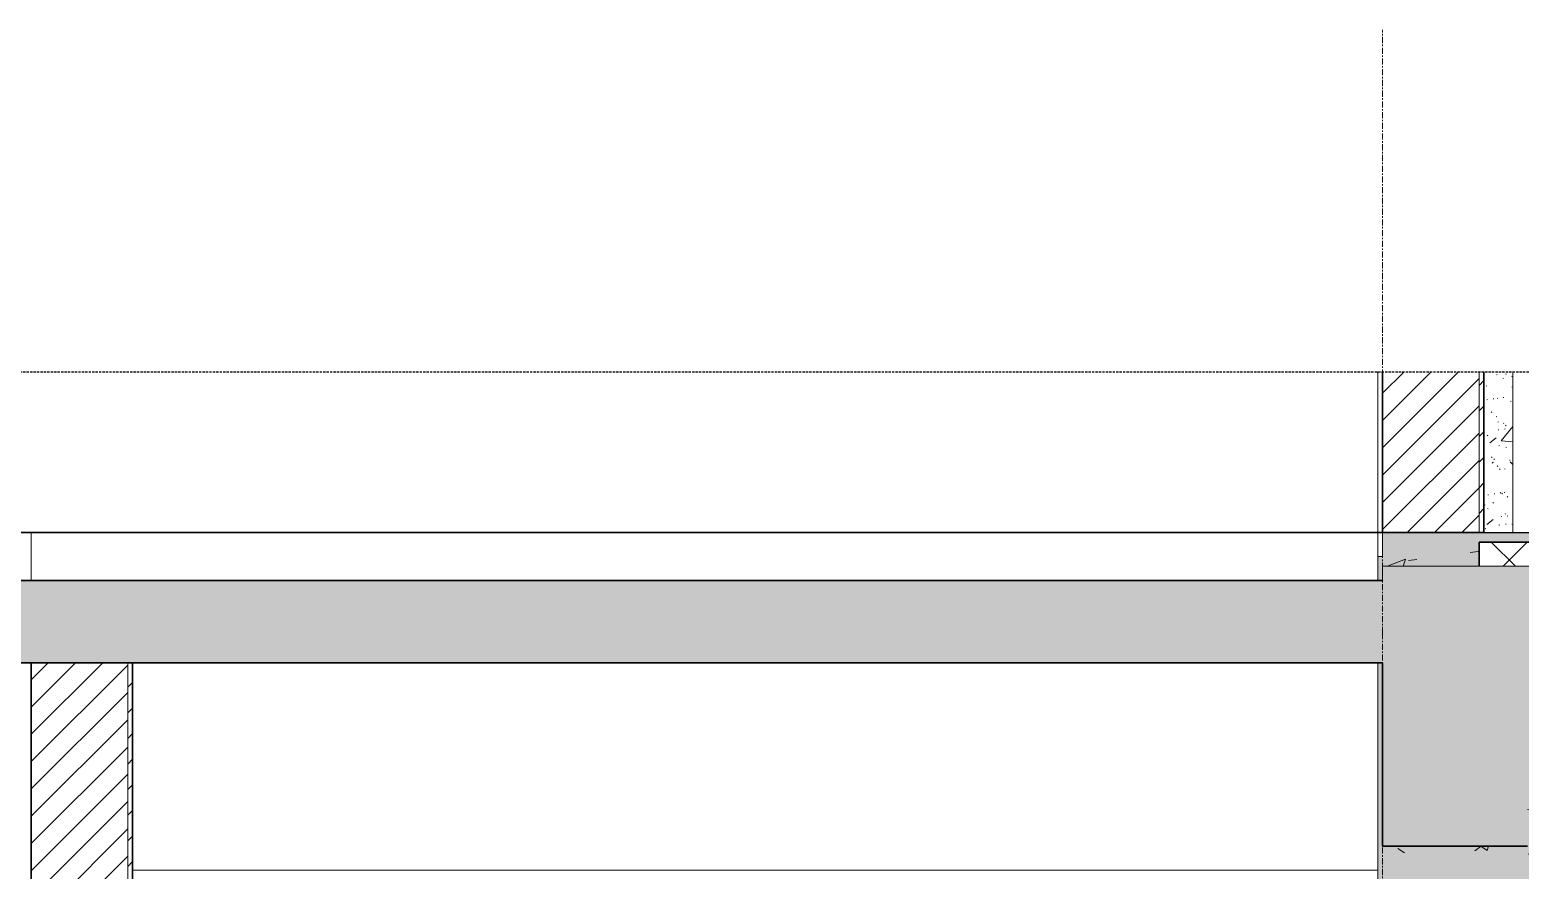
# Model space of a CAD drawing. Header units: millimetres. Extents: x 46644 to 147176, y -1287 to 53383.
# Drawn here: x 140837 to 143925, y 4900 to 6641 of the extents above; entities that cross this region are included whole.
import ezdxf

# ---------------------------------------------------------------- set-up
doc = ezdxf.new("R2010")
doc.units = ezdxf.units.MM
for name, pattern in [('Centre', [31.75, 6.35, -4.7625, 15.875, -4.7625]), ('Grid Line', [22.225, 12.7, -3.175, 3.175, -3.175]), ('Hidden', [7.14375, 4.7625, -2.38125]), ('IMPORT-CENTER _2_', [40.64, 25.4, -5.08, 5.08, -5.08])]:
    doc.linetypes.add(name, pattern=pattern)
for name, color, linetype, lineweight in [('0-3', 130, 'Continuous', 5), ('A-DETL-GENF', 92, 'Continuous', 18), ('A-DETL-GENF-2', 92, 'Hidden', 25), ('A-DETL-GENF-3', 9, 'Continuous', 18), ('A-DETL-MEDM', 33, 'Continuous', 35), ('A-DETL-THIN', 151, 'Continuous', 18), ('A-DOOR', 31, 'Continuous', 18), ('A-FLOR-FNSH-1', 7, 'Continuous', 35), ('A-FLOR-LEVL-2', 51, 'Centre', 9), ('A-FLOR-PATT-1', 8, 'Continuous', 18), ('A-WALL', 113, 'Continuous', 18), ('A-WALL-1', 7, 'Continuous', 35), ('A-WALL-FNSH-1', 250, 'Continuous', 18), ('A-WALL-PATT-1', 9, 'Continuous', 18), ('A-WALL-PATT-3', 111, 'Continuous', 18), ('G-IMPT', 8, 'Continuous', 18), ('G-IMPT-4', 8, 'IMPORT-CENTER _2_', 18), ('I-WALL', 2, 'Continuous', 18), ('M-EQPM', 50, 'Continuous', 18), ('M-EQPM-2', 50, 'Continuous', 25), ('S-BEAM-2', 250, 'Continuous', 18), ('S-GRID-1', 1, 'Grid Line', 9)]:
    doc.layers.add(name, color=color, linetype=linetype, lineweight=lineweight)
pattern_1 = [(45, (137750.25, 15725), (-28.28427, 28.28427), [])]
pattern_2 = [(45, (137750.248, 15725), (-26.5165, 26.5165), [])]
pattern_3 = [(50, (137750.25, 15725), (364.368, -31.8783), [38.1, -419.1]), (355, (137750.25, 15725), (-70.486, 382.113), [30.48, -335.28]), (100.451, (137780.6, 15722.34), (293.885, 350.233), [32.38, -356.18]), (46.184, (137750.25, 15826.6), (542.158, -84.086), [57.15, -628.65]), (96.636, (137795.43, 15819.6), (474.805, 494.855), [48.57, -534.27]), (351.184, (137750.25, 15826.6), (474.81, 494.85), [45.72, -502.92]), (21, (137801.05, 15801.2), (303.2285, -204.5305), [38.1, -419.1]), (326, (137801.05, 15801.2), (123.604, 368.376), [30.48, -335.28]), (71.451, (137826.3, 15784.16), (426.834, 163.843), [32.38, -356.18]), (37.5, (137750.25, 15725), (6.1766, 169.1102), [16.764, -314.452, 16.764, -323.596, -336.55]), (37.5, (137750.25, 15725), (6.1766, 169.1102), [-671.576, 16.764, -319.786]), (7.5, (137750.25, 15725), (133.6389, 200.3615), [16.764, -177.292, 16.764, -306.832, -128.27]), (7.5, (137750.25, 15725), (133.6389, 200.3615), [-517.652, 16.764, -111.506]), (327.5, (137636.96, 15725), (271.1818, -11.4584), [16.764, -110.236, 16.764, -379.476, -525.78]), (327.5, (137636.96, 15725), (271.1818, -11.4584), [-523.24, 16.764, -509.016]), (317.5, (137586.16, 15725), (296.2585, 50.853), [16.764, -148.336, 16.764, -246.38, -373.38]), (317.5, (137586.16, 15725), (296.2585, 50.853), [-428.244, 16.764, -356.616])]
pattern_4 = [(37.5, (137750.25, 15725), (-1.60031, 48.94136), [1.676, -36.932, 1.676, -41.504, -41.275]), (37.5, (137750.25, 15725), (-1.60031, 48.94136), [-81.788, 1.676, -39.599]), (7.5, (137750.25, 15725), (44.9521, 71.68268), [1.676, -19.152, 1.676, -33.122, -13.335]), (7.5, (137750.25, 15725), (44.9521, 71.68268), [-55.626, 1.676, -11.659]), (327.5, (137719.006, 15725), (79.09879, 0.14376), [1.676, -11.024, 1.676, -44.044, -59.69]), (327.5, (137719.006, 15725), (79.09879, 0.14376), [-58.42, 1.676, -58.014]), (317.5, (137719.006, 15725), (76.35522, 22.29306), [1.676, -4.674, 1.676, -28.296, -34.29]), (317.5, (137719.006, 15725), (76.35522, 22.29306), [-36.322, 1.676, -32.614])]

# ---------------------------------------------------------------- blocks, each defined once
blk = doc.blocks.new('NCV_TKTC_KET CAU_rvt-6-TKCS_SẢNH - BẬC CẤP 3 - MẶT CẮT 2')
at = {"layer": 'S-BEAM-2'}
blk.add_line((109462.6, 4900), (112042.6, 4900), dxfattribs=at)
blk = doc.blocks.new('Thang may HIEN - Dài x Rộng - 2000x2000-V91-TKCS_SẢNH - BẬC CẤP 3 - MẶT CẮT 2')
at = {"layer": 'A-DOOR'}
for p, q in [((112322.6, 5932.8), (112322.6, 5600)), ((112612.6, 5932.8), (112612.6, 5600)), ((112702.6, 5932.8), (112702.6, 5600)), ((113192.6, 5600), (113192.6, 5932.8)), ((113212.6, 5600), (113212.6, 5932.8)), ((112612.6, 5600), (112322.6, 5600)), ((112617.6, 5600), (112612.6, 5600))]:
    blk.add_line(p, q, dxfattribs=at)
blk = doc.blocks.new('TKTC_XREF_251221_MB TANG 2-7 - TKTC_XREF_260130_MB TANG 2-5_dwg_$cc-V96-TKCS_SẢNH - BẬC CẤP 3 - MẶT CẮT 2')
at = {"layer": 'G-IMPT-4'}
for p, q in [((111098.1, 5600), (111251.1, 5600)), ((111174.6, 5600), (111174.6, 5600))]:
    blk.add_line(p, q, dxfattribs=at)
at = {"layer": 'M-EQPM'}
for p, q in [((111174.6, 5600), (111117.7, 5600)), ((111117.7, 5600), (111231.4, 5600)), ((111228.7, 5600), (111120.5, 5600)), ((111120.5, 5600), (111174.6, 5600)), ((111174.6, 5600), (111228.7, 5600)), ((111231.4, 5600), (111174.6, 5600))]:
    blk.add_line(p, q, dxfattribs=at)
blk = doc.blocks.new('TKTC_XREF_251221_MB TANG 2-7 - TKTC_XREF_260130_MB TANG 2-5_dwg_CUM U_DN100-V97-TKCS_SẢNH - BẬC CẤP 3 - MẶT CẮT 2')
at = {"layer": 'G-IMPT'}
for p, q in [((111104.9, 5600), (111103, 5600)), ((111103, 5600), (111118.3, 5600)), ((111104.9, 5600), (111107.8, 5600)), ((111116.4, 5600), (111104.9, 5600)), ((111106.3, 5600), (111114.9, 5600)), ((111244.3, 5600), (111106.6, 5600)), ((111107.8, 5600), (111113.5, 5600)), ((111108.1, 5600), (111109, 5600)), ((111108.1, 5600), (111113.2, 5600)), ((111109, 5600), (111112.2, 5600)), ((111109, 5600), (111112.2, 5600)), ((111109, 5600), (111112.2, 5600)), ((111112.2, 5600), (111113.2, 5600)), ((111113.5, 5600), (111116.4, 5600)), ((111236.3, 5600), (111114.6, 5600)), ((111114.6, 5600), (111118.6, 5600)), ((111118.3, 5600), (111116.4, 5600)), ((111232.3, 5600), (111118.6, 5600)), ((111236.3, 5600), (111232.3, 5600)), ((111234.6, 5600), (111232.7, 5600)), ((111232.7, 5600), (111248, 5600)), ((111234.6, 5600), (111237.4, 5600)), ((111246.1, 5600), (111234.6, 5600)), ((111236, 5600), (111244.6, 5600)), ((111237.4, 5600), (111243.2, 5600)), ((111237.8, 5600), (111238.7, 5600)), ((111237.8, 5600), (111242.9, 5600)), ((111238.7, 5600), (111241.9, 5600)), ((111238.7, 5600), (111241.9, 5600)), ((111238.7, 5600), (111241.9, 5600)), ((111241.9, 5600), (111242.9, 5600)), ((111243.2, 5600), (111246.1, 5600)), ((111248, 5600), (111246.1, 5600))]:
    blk.add_line(p, q, dxfattribs=at)
blk = doc.blocks.new('TKTC_XREF_251221_MB TANG 2-7 - TKTC_XREF_260130_MB TANG 2-5_dwg_THU NUOC - THU NUOC-444531-TKCS_MB TẦNG 1-4746810-TKCS_SẢNH - BẬC CẤP 3 - MẶT CẮT 2')
at = {"layer": 'G-IMPT'}
for p, q in [((106953, 5600), (107103, 5600)), ((107103, 5600), (106953, 5600)), ((106978, 5600), (107078, 5600)), ((107078, 5600), (106978, 5600)), ((106983, 5600), (107073, 5600)), ((107073, 5600), (106983, 5600)), ((107073, 5600), (106983, 5600)), ((106983, 5600), (107073, 5600)), ((106995.9, 5600), (106995.9, 5600)), ((106995.9, 5600), (106995.9, 5600)), ((106995.9, 5600), (106995.9, 5600)), ((106995.9, 5600), (107020, 5600)), ((107020, 5600), (106995.9, 5600)), ((106995.9, 5600), (107060.1, 5600)), ((107060.1, 5600), (106995.9, 5600)), ((106995.9, 5600), (107060.1, 5600)), ((107060.1, 5600), (106995.9, 5600)), ((107008.2, 5600), (107008.2, 5600)), ((107008.2, 5600), (107008.2, 5600)), ((107008.2, 5600), (107047.7, 5600)), ((107047.7, 5600), (107008.2, 5600)), ((107008.2, 5600), (107047.7, 5600)), ((107047.7, 5600), (107008.2, 5600)), ((107018.2, 5600), (107018.2, 5600)), ((107018.2, 5600), (107018.2, 5600)), ((107018.2, 5600), (107037.8, 5600)), ((107037.8, 5600), (107018.2, 5600)), ((107018.2, 5600), (107037.8, 5600)), ((107037.8, 5600), (107018.2, 5600)), ((107060.1, 5600), (107036, 5600)), ((107036, 5600), (107060.1, 5600)), ((107037.8, 5600), (107037.8, 5600)), ((107037.8, 5600), (107037.8, 5600)), ((107047.7, 5600), (107047.7, 5600)), ((107047.7, 5600), (107047.7, 5600)), ((107060.1, 5600), (107060.1, 5600)), ((107060.1, 5600), (107060.1, 5600)), ((107060.1, 5600), (107060.1, 5600))]:
    blk.add_line(p, q, dxfattribs=at)
blk = doc.blocks.new('TKTC_XREF_251221_MB TANG 2-7 - TKTC_XREF_251221_MB TANG 2-7-2039446-TKCS_SẢNH - BẬC CẤP 3 - MẶT CẮT 2')
at = {"layer": 'M-EQPM'}
for p, q in [((111102.8, 5600), (111103.1, 5600)), ((111253.3, 5600), (111102.8, 5600)), ((111103.1, 5600), (111253.6, 5600)), ((111253.4, 5600), (111103.1, 5600)), ((111103.1, 5600), (111253.4, 5600)), ((111253.6, 5600), (111253.3, 5600))]:
    blk.add_line(p, q, dxfattribs=at)
at = {"layer": 'M-EQPM-2'}
for p, q in [((107977.6, 5600), (111452.6, 5600)), ((112052.6, 5600), (107977.6, 5600)), ((111452.6, 5600), (113607.9, 5600))]:
    blk.add_line(p, q, dxfattribs=at)
for name, p in [('TKTC_XREF_251221_MB TANG 2-7 - TKTC_XREF_260130_MB TANG 2-5_dwg_THU NUOC - THU NUOC-444531-TKCS_MB TẦNG 1-4746810-TKCS_SẢNH - BẬC CẤP 3 - MẶT CẮT 2', (4050, 0)), ('TKTC_XREF_251221_MB TANG 2-7 - TKTC_XREF_260130_MB TANG 2-5_dwg_$cc-V96-TKCS_SẢNH - BẬC CẤP 3 - MẶT CẮT 2', (0, 0)), ('TKTC_XREF_251221_MB TANG 2-7 - TKTC_XREF_260130_MB TANG 2-5_dwg_CUM U_DN100-V97-TKCS_SẢNH - BẬC CẤP 3 - MẶT CẮT 2', (0, 0))]:
    blk.add_blockref(name, p)
blk = doc.blocks.new('BORDER VIEW - BORDER VIEW-2358982-TKCS_SẢNH - BẬC CẤP 3 - MẶT CẮT 2')
at = {"layer": 'A-DETL-GENF-2'}
blk.add_line((103120.8, 5932.8), (113457.9, 5932.8), dxfattribs=at)

msp = doc.modelspace()

# ---------------------------------------------------------------- hatches: boundary and pattern name
at = {"layer": 'A-DETL-GENF-3'}
h = msp.add_hatch(dxfattribs=at)
h.set_pattern_fill('FP_45', color=256, style=0, pattern_type=2)
h.set_pattern_definition([(50, (137750.25, 15725), (364.368, -31.8783), [38.1, -419.1]), (355, (137750.25, 15725), (-70.486, 382.113), [30.48, -335.28]), (100.451, (137780.6, 15722.34), (293.885, 350.233), [32.38, -356.18]), (46.184, (137750.25, 15826.6), (542.158, -84.086), [57.15, -628.65]), (96.636, (137795.43, 15819.6), (474.805, 494.855), [48.57, -534.27]), (351.184, (137750.25, 15826.6), (474.81, 494.85), [45.72, -502.92]), (21, (137801.05, 15801.2), (303.2285, -204.5305), [38.1, -419.1]), (326, (137801.05, 15801.2), (123.604, 368.376), [30.48, -335.28]), (71.451, (137826.3, 15784.16), (426.834, 163.843), [32.38, -356.18]), (37.5, (137750.25, 15725), (6.1766, 169.1102), [3.353, -327.863, 3.353, -337.007, -336.55]), (37.5, (137750.25, 15725), (6.1766, 169.1102), [-671.576, 3.353, -333.197]), (7.5, (137750.25, 15725), (133.6389, 200.3615), [3.353, -190.703, 3.353, -320.243, -128.27]), (7.5, (137750.25, 15725), (133.6389, 200.3615), [-517.652, 3.353, -124.917]), (327.5, (137636.96, 15725), (271.1818, -11.4584), [3.353, -123.647, 3.353, -392.887, -525.78]), (327.5, (137636.96, 15725), (271.1818, -11.4584), [-523.24, 3.353, -522.427]), (317.5, (137586.16, 15725), (296.2585, 50.853), [3.353, -161.747, 3.353, -259.791, -373.38]), (317.5, (137586.16, 15725), (296.2585, 50.853), [-428.244, 3.353, -370.027]), (45, (137750.25, 15725), (-125.7236, 125.7236), []), (45, (137750.25, 15915.5), (-125.7236, 125.7236), [])])
h.paths.add_polyline_path([(143639.8, 1550), (143939.8, 1550), (143939.8, 1950), (145195.1, 1950), (145195.1, 2150), (140839.8, 2150), (140839.8, 1950), (134558, 1950), (134558, 1790), (137839.7, 1790), (137839.7, 1560), (138039.7, 1560), (138039.7, 1790), (139564.7, 1790), (139564.7, 1560), (139764.7, 1560), (139764.7, 1790), (141039.8, 1790), (141039.8, 1950), (143639.8, 1950)])
h.paths.add_polyline_path([(139739.7, 4900), (139739.7, 5330), (143639.8, 5330), (143639.8, 4950), (143939.8, 4950), (143939.8, 5360), (145195.1, 5360), (145195.1, 5530), (143639.8, 5530), (143639.8, 5500), (139039.8, 5500), (139039.8, 5330), (139439.7, 5330), (139439.7, 4900)])
at = {"layer": 'A-FLOR-PATT-1'}
h = msp.add_hatch(dxfattribs=at)
h.set_pattern_fill('FP_46', color=256, style=0, pattern_type=2)
h.set_pattern_definition([(45, (137750.25, 15725), (-53.033, 53.033), []), (135, (137750.25, 15725), (-53.033, -53.033), [])])
h.paths.add_polyline_path([(143939.8, 5530), (145195.1, 5530), (145195.1, 5580), (143839.8, 5580), (143839.8, 5530), (143888.6, 5530)])
at = {"layer": 'A-WALL-PATT-1'}
h = msp.add_hatch(dxfattribs=at)
h.set_pattern_fill('FP_48', color=256, style=0, pattern_type=2)
h.set_pattern_definition(pattern_3)
h.paths.add_polyline_path([(143849.7, 5600), (143909.8, 5600), (143909.8, 5932.8), (143849.7, 5932.8), (143849.7, 5665.7)])
h = msp.add_hatch(dxfattribs=at)
h.set_pattern_fill('FP_49', color=256, style=0, pattern_type=2)
h.set_pattern_definition(pattern_4)
h.paths.add_polyline_path([(143849.7, 5600), (143909.8, 5600), (143909.8, 5932.8), (143849.7, 5932.8), (143849.7, 5665.7)])
h = msp.add_hatch(dxfattribs=at)
h.set_pattern_fill('FP_48', color=256, style=0, pattern_type=2)
h.set_pattern_definition(pattern_3)
h.paths.add_polyline_path([(143888.6, 2200), (143909.7, 2200), (143909.7, 4780), (145195.1, 4780), (145195.1, 5360), (143939.8, 5360), (143939.8, 4950), (143639.8, 4950), (143639.8, 4722.3), (143661.4, 4726.9), (143661.2, 4724.1), (143639.8, 4719), (143639.8, 2200)])
h.paths.add_polyline_path([(143814.7, 4700), (143815.1, 4723.5), (143817.7, 4723.5), (143817.7, 4700)])
h.paths.add_polyline_path([(143664.7, 4723.5), (143661.4, 4723.9), (143661.9, 4727.6), (143663.7, 4728), (143665.3, 4726.9), (143665.7, 4725.1), (143664.9, 4723.6)])
h.paths.add_polyline_path([(143661.7, 4700), (143661.9, 4723.5), (143664.7, 4723.5), (143664.7, 4700)])
h.paths.add_polyline_path([(143853.4, 4716), (143818.3, 4724.5), (143818.3, 4727.1), (143854.1, 4719)])
h.paths.add_polyline_path([(143814.7, 4723.5), (143813.8, 4725.1), (143814.2, 4726.9), (143815.7, 4728), (143817.6, 4727.6), (143818.1, 4726.9), (143817.6, 4723.7), (143815.1, 4723.5)])
h.paths.add_polyline_path([(143674.8, 5530), (143839.8, 5530), (143839.8, 5580), (145195.1, 5580), (145195.1, 5600), (143639.8, 5600), (143639.8, 5530)])
h = msp.add_hatch(dxfattribs=at)
h.set_pattern_fill('FP_49', color=256, style=0, pattern_type=2)
h.set_pattern_definition(pattern_4)
h.paths.add_polyline_path([(143888.6, 2200), (143909.7, 2200), (143909.7, 4780), (145195.1, 4780), (145195.1, 5360), (143939.8, 5360), (143939.8, 4950), (143639.8, 4950), (143639.8, 4722.3), (143661.4, 4726.9), (143661.2, 4724.1), (143639.8, 4719), (143639.8, 2200)])
h.paths.add_polyline_path([(143814.7, 4700), (143815.1, 4723.5), (143817.7, 4723.5), (143817.7, 4700)])
h.paths.add_polyline_path([(143664.7, 4723.5), (143661.4, 4723.9), (143661.9, 4727.6), (143663.7, 4728), (143665.3, 4726.9), (143665.7, 4725.1), (143664.9, 4723.6)])
h.paths.add_polyline_path([(143661.7, 4700), (143661.9, 4723.5), (143664.7, 4723.5), (143664.7, 4700)])
h.paths.add_polyline_path([(143853.4, 4716), (143818.3, 4724.5), (143818.3, 4727.1), (143854.1, 4719)])
h.paths.add_polyline_path([(143814.7, 4723.5), (143813.8, 4725.1), (143814.2, 4726.9), (143815.7, 4728), (143817.6, 4727.6), (143818.1, 4726.9), (143817.6, 4723.7), (143815.1, 4723.5)])
h.paths.add_polyline_path([(143674.8, 5530), (143839.8, 5530), (143839.8, 5580), (145195.1, 5580), (145195.1, 5600), (143639.8, 5600), (143639.8, 5530)])
h = msp.add_hatch(dxfattribs=at)
h.set_pattern_fill('FP_48', color=256, style=0, pattern_type=2)
h.set_pattern_definition(pattern_3)
h.paths.add_polyline_path([(143629.8, 2200), (143639.8, 2200), (143639.8, 4719.2), (143629.8, 4716.9), (143629.8, 3167)])
h.paths.add_polyline_path([(143629.8, 4720), (143639.8, 4722.3), (143639.8, 5330), (143629.8, 5330), (143629.8, 4724.1)])
h.paths.add_polyline_path([(143629.8, 5500), (143639.8, 5500), (143639.8, 5550), (143629.8, 5550), (143629.8, 5530)])
h = msp.add_hatch(dxfattribs=at)
h.set_pattern_fill('FP_49', color=256, style=0, pattern_type=2)
h.set_pattern_definition(pattern_4)
h.paths.add_polyline_path([(143629.8, 2200), (143639.8, 2200), (143639.8, 4719.2), (143629.8, 4716.9), (143629.8, 3167)])
h.paths.add_polyline_path([(143629.8, 4720), (143639.8, 4722.3), (143639.8, 5330), (143629.8, 5330), (143629.8, 4724.1)])
h.paths.add_polyline_path([(143629.8, 5500), (143639.8, 5500), (143639.8, 5550), (143629.8, 5550), (143629.8, 5530)])
at = {"layer": 'A-WALL-PATT-3'}
h = msp.add_hatch(dxfattribs=at)
h.set_pattern_fill('FP_44', color=256, style=0, pattern_type=2)
h.set_pattern_definition(pattern_1)
h.paths.add_polyline_path([(143639.8, 5600), (143839.8, 5600), (143839.8, 5932.8), (143639.8, 5932.8), (143639.8, 5722.6)])
h = msp.add_hatch(dxfattribs=at)
h.set_pattern_fill('FP_47', color=256, style=0, pattern_type=2)
h.set_pattern_definition(pattern_2)
h.paths.add_polyline_path([(143849.7, 5600), (143849.7, 5932.8), (143839.7, 5932.8), (143839.7, 5600)])
h = msp.add_hatch(dxfattribs=at)
h.set_pattern_fill('FP_44', color=256, style=0, pattern_type=2)
h.set_pattern_definition(pattern_1)
h.paths.add_polyline_path([(140881.9, 2150), (141039.8, 2150), (141039.8, 5330), (140839.8, 5330), (140839.8, 2150)])
h = msp.add_hatch(dxfattribs=at)
h.set_pattern_fill('FP_47', color=256, style=0, pattern_type=2)
h.set_pattern_definition(pattern_2)
h.paths.add_polyline_path([(141049.8, 2200), (141049.8, 5330), (141039.8, 5330), (141039.8, 2200)])

# ---------------------------------------------------------------- linework, layer by layer
at = {"layer": 'A-DETL-MEDM'}
for p, q in [((143639.8, 5500), (139039.8, 5500)), ((139739.7, 5330), (143639.8, 5330)), ((143639.8, 5330), (143639.8, 4950)), ((143639.8, 4950), (143939.8, 4950))]:
    msp.add_line(p, q, dxfattribs=at)
at = {"layer": 'A-DETL-THIN'}
for p, q in [((145195.1, 5530), (143639.8, 5530)), ((143639.8, 5530), (143639.8, 5500))]:
    msp.add_line(p, q, dxfattribs=at)
at = {"layer": 'A-FLOR-FNSH-1'}
for p, q in [((145195.1, 5580), (143839.8, 5580)), ((143839.8, 5580), (143839.8, 5530))]:
    msp.add_line(p, q, dxfattribs=at)
at = {"layer": 'A-FLOR-LEVL-2'}
msp.add_line((133832.3, 5600), (146039.7, 5600), dxfattribs=at)
at = {"layer": 'A-WALL'}
for p, q in [((143839.7, 5932.8), (143839.7, 5600)), ((143839.8, 5600), (143839.8, 5932.8)), ((141039.8, 2200), (141039.8, 5330))]:
    msp.add_line(p, q, dxfattribs=at)
at = {"layer": 'A-WALL-1'}
for p, q in [((143639.8, 5932.8), (143639.8, 5600)), ((143849.7, 5600), (143849.7, 5932.8)), ((143639.8, 5600), (143849.7, 5600)), ((140839.8, 5330), (140839.8, 2150)), ((141049.8, 2200), (141049.8, 5330))]:
    msp.add_line(p, q, dxfattribs=at)
at = {"layer": 'A-WALL-FNSH-1'}
for p, q in [((143629.8, 5932.8), (143629.8, 5550)), ((140839.8, 5600), (140829.8, 5600)), ((140839.8, 5500), (140839.8, 5600)), ((143639.8, 5550), (143639.8, 5600)), ((143629.8, 5550), (143639.8, 5550))]:
    msp.add_line(p, q, dxfattribs=at)
at = {"layer": 'I-WALL'}
for p, q in [((143909.8, 5600), (143849.7, 5600)), ((143629.8, 5500), (143629.8, 5550)), ((143629.8, 4720), (143629.8, 5330))]:
    msp.add_line(p, q, dxfattribs=at)
at = {"layer": 'S-GRID-1'}
for p, q in [((143639.8, 5391.4), (143639.8, 6641.4)), ((143639.8, 689.3), (143639.8, 5391.4))]:
    msp.add_line(p, q, dxfattribs=at)

# ---------------------------------------------------------------- block references
at = {"layer": '0-3'}
msp.add_blockref('NCV_TKTC_KET CAU_rvt-6-TKCS_SẢNH - BẬC CẤP 3 - MẶT CẮT 2', (31587.2, 0), dxfattribs=at)
at = {"layer": 'A-DETL-GENF'}
msp.add_blockref('BORDER VIEW - BORDER VIEW-2358982-TKCS_SẢNH - BẬC CẤP 3 - MẶT CẮT 2', (31587.2, 0), dxfattribs=at)
at = {"layer": 'A-DOOR'}
msp.add_blockref('Thang may HIEN - Dài x Rộng - 2000x2000-V91-TKCS_SẢNH - BẬC CẤP 3 - MẶT CẮT 2', (31587.2, 0), dxfattribs=at)
at = {"layer": 'M-EQPM'}
msp.add_blockref('TKTC_XREF_251221_MB TANG 2-7 - TKTC_XREF_251221_MB TANG 2-7-2039446-TKCS_SẢNH - BẬC CẤP 3 - MẶT CẮT 2', (31587.2, 0), dxfattribs=at)

doc.saveas('drawing.dxf')
